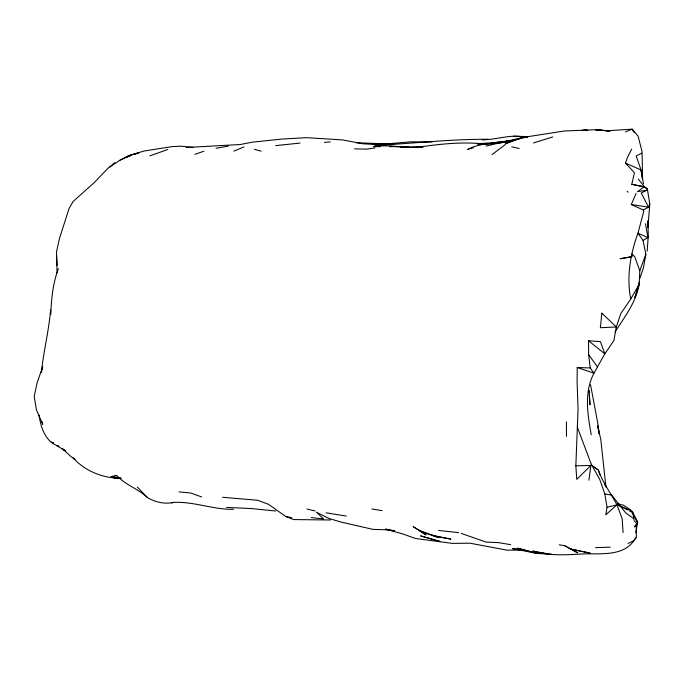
<?xml version="1.0" encoding="UTF-8"?>
<svg xmlns="http://www.w3.org/2000/svg" width="684" height="684" viewBox="0 0 684 684"><rect width="100%" height="100%" fill="white"/><g stroke="black" fill="none" stroke-linecap="round" stroke-linejoin="round"><path stroke-width="1.03" d="M591.224 434.81C587.676 414.324 583.845 392.522 593.951 373.19L590.224 367.975L577.236 367.488L577.082 381.51L578.066 409.041L575.842 465.795L576.783 479.381L590.873 465.471L575.842 465.795M642.558 178.49L642.062 151.617L638.104 136.15L632.17 129.165L607.777 130.721L595.499 129.729L564.249 131.003L522.456 137.518L486.144 146.068M647.842 227.122L647.953 220.804L648.287 236.091L647.132 251.225M647.928 227.139L649.8 204.114L647.346 188.861L644.584 186.98L638.394 179.191M615.001 332.014C625.202 315.914 637.035 301.242 639.608 281.475L634.803 297.72L639.172 284.33L639.814 270.693L645.85 254.277L643.054 240.426L637.967 233.201L643.806 211.185L643.251 209.954L631.272 204.533L636.094 193.384M50.633 309.912C48.769 330.953 43.596 351.567 41.305 372.583L42.759 366.547L37.056 382.989L34.2 396.481L36.534 410.306L42.767 424.379L41.878 421.353M588.907 480.219L590.873 465.471M645.508 223.779L647.885 237.604L637.967 233.201C630.323 254.055 626.373 276.934 630.759 299.002L620.773 313.631L616.284 327.02L613.907 340.538L604.81 353.867L593.951 373.19L577.236 367.488M591.25 464.197L599.765 479.51L604.836 493.976L607.059 507.323L605.785 514.804L616.959 504.818C610.744 493.232 602.792 482.639 598.355 470.096L591.865 465.334L591.25 464.197L577.339 427.184M645.85 254.277L643.447 267.795L640.002 277.978M635.718 532.52L637.659 522.123L631.999 511.222L632.828 512.684L634.111 519.806M644.584 186.98L631.794 184.312L634.436 172.659L625.433 163.1L627.442 157.5L631.64 149.18M58.371 268.701C52.89 283.27 51.317 299.036 50.804 314.495M635.769 526.697L637.659 522.123L632.982 514.197M643.251 209.954L648.577 207.167L641.233 193.025L646.816 190.255L647.346 188.861L644.14 186.792L631.794 184.312M649.8 204.114L648.577 207.167L631.272 204.533M635.547 537.761C625.424 557.716 599.21 552.954 580.596 554.066C564.702 554.989 548.346 555.887 532.947 551.03L547.833 553.869M635.718 526.663L636.599 525.132M630.759 299.002L639.172 284.33M634.265 527.013L636.376 524.021L636.325 537.684L633.854 540.659L628.134 543.429M109.859 166.879L114.886 162.621M171.513 502.937L173.497 502.398C164.493 504.382 155.2 502.21 147.359 497.507C138.108 488.675 125.206 484.947 116.485 475.277L111.15 476.697L120.401 478.244M491.933 154.652L505.356 144.486M644.14 186.792L637.522 191.623L646.816 190.255M192.982 147.342L180.696 146.171L172.094 146.624L144.221 150.984L132.149 154.61L125.719 157.346L120.162 160.073L108.294 167.939L94.144 182.679L73.12 201.498L69.084 208.423L59.525 238.297L56.524 251.78L57.071 272.848M643.054 240.426L647.885 237.604M641.72 153.19L636.188 155.969L641.028 169.948L643.499 183.782M467.488 149.488C481.613 141.904 497.986 144.085 513.12 140.382L498.26 143.418M120.162 160.073L132.115 154.618L138.912 152.874L135.141 154.148M584.221 130.336L586.137 129.55L587.889 130.55M625.458 131.935L632.17 129.165L634.513 132.722M233.808 151.13L244 146.932M149.839 155.867L167.802 149.488M522.456 137.518L505.391 143.7L515.727 139.835L527.809 136.68M194.889 154.345L203.952 151.19M126.839 156.422L132.115 154.618L125.719 157.346L131.371 155.43M533.494 142.956L552.74 136.971M607.059 507.323L616.959 504.818L622.201 518.831L623.09 532.562M473.345 147.829L468.643 148.907L468.728 149.54M582.093 130.311L586.137 129.55M216.05 148.291L228.182 146.137M631.366 256.868L620.063 258.774L632.161 256.534L632.067 253.884L634.718 256.697L639.814 270.693M375.071 147.881L366.838 149.129L354.594 148.881M503.937 141.631L513.778 140.425M509.802 140.819L491.77 143.076L510.734 140.69M524.363 137.151C510.555 133.919 496.268 139.989 482.263 139.707L488.111 139.356M275.652 145.615L300.002 143.076M498.568 142.212L477.201 144.008M480.553 143.965L488.342 143.418M324.438 142.383L330.252 141.887M423.225 146.949L412.178 147.402M485.991 143.965L492.095 143.674M186.159 147.505L240.349 144.512L252.473 142.144L282.193 139.049L306.594 137.672L342.573 139.921L362.64 143.734L381.757 144.871L393.95 143.914L374.943 145.376C412.683 143.666 450.217 138.997 488.025 139.305M478.142 143.991L491.89 143.589M595.602 547.61L610.222 547.183M551.407 554.125L537.025 553.467L517.711 548.2L537.025 553.467L512.333 548.585L518.72 549.149M411.272 147.411L417.129 147.325L400.149 146.778M486.392 143.418L480.997 143.469L488.128 143.435M432.185 141.998L410.776 141.827L387.024 143.862L391.787 143.674L372.062 143.879L386.212 143.897L356.21 142.742M389.572 146.684L392.633 146.692M121.077 478.116C103.293 478.561 84.833 471.028 72.991 457.716M380.398 146.667L373.558 146.607C389.846 144.136 406.185 148.77 422.507 146.88L415.692 147.539C438.299 144.29 461.059 141.46 483.913 143.956M172.052 502.509C192.939 500.91 212.75 509.794 233.518 509.289M330.423 519.985L293.71 519.566L285.758 516.48L268.555 504.339L257.757 500.278L222.565 497.285M522.294 550.107L507.006 550.133L469.994 543.207L452.372 543.395L415.453 538.479L403.021 534.024L385.545 529.108L394.514 530.767M400.798 146.863L404.877 146.949L390.017 146.359M513.41 136.244L525.654 136.535L527.569 137.159M121.051 478.296L113.92 478.09L118.075 478.638M400.961 146.812L404.877 146.949M389.863 146.359L398.028 146.709M400.072 146.829L410.297 147.419M226.601 507.425L251.113 508.528L275.695 511.025M588.505 340.743L600.458 341.649L604.81 353.867L588.505 340.743L588.642 354.645L590.224 367.975M617.857 504.065L619.336 504.185L617.49 503.279M179.08 491.907L190.622 492.976L201.652 496.935M608.743 130.986L595.499 129.729L609.658 131.012M458.562 532.614L438.632 530.442M111.15 476.697L118.161 477.475M311.246 517.54L323.541 518.951L316.401 512.179L328.918 518.463L341.316 522.14L372.942 529.365L385.195 529.741L394.42 530.929M609.795 130.977L607.777 130.721L609.803 131.003M542.395 553.057L545.114 553.459M326.08 512.82L346.335 516.061M559.23 544.823L564.488 545.627L577.647 552.783L564.488 545.627M618.199 504.279L623.338 505.091L630.383 509.785L631.426 511.546M371.942 508.999L382.117 510.623M510.717 544.669L498.388 542.609L486.136 542.113L461.272 533.426M604.836 493.976L611.727 495.13L625.783 512.991L633.29 518.301M285.758 516.48L291.803 517.702M511.82 146.838L519.173 148.505M306.979 509.067L315.11 510.939M254.457 149.309L261.194 151.155M58.807 446.284C45.571 442.112 40.749 427.688 39.091 415.154M53.224 442.822L51.309 442.223L53.292 442.916M58.841 446.344L56.858 445.72L64.946 450.585M625.433 163.1L641.028 169.948L642.259 178.652M618.387 505.177L628.947 509.854M618.285 505.254L627.373 509.896M629.186 510.828L632.828 512.684M65.673 450.859L62.398 448.781L71.076 456.664L75.112 459.417M593.122 466.471L598.355 470.096L599.902 474.739M627.134 191.272L628.074 192.187M636.163 520.635L637.659 522.123M634.145 520.746L636.111 522.798M137.347 487.085L147.359 497.507M588.642 354.645L597.423 366.838M630.383 509.785L631.298 511.623M604.844 484.118L605.374 486.102M590.514 384.639L597.807 423.31L599.022 433.562M598.945 433.69L597.782 425.841L600.808 439.709L605.947 487.085M588.992 390.521L589.138 392.633M589.292 394.745L589.993 404.825L589.138 390.624M56.533 256.184L57.114 265.409M566.403 421.985L566.489 436.366M601.834 313.169L600.372 327.721L616.318 326.961L601.834 313.169M450.739 539.043C437.717 537.043 424.114 534.392 413.213 526.586L426.089 534.939L419.044 530.399L438.435 537.462L431.493 535.162L450.739 539.043M589.89 553.091L570.636 549.038L589.89 553.091M440.06 541.514L420.737 535.931L440.06 541.514"/></g></svg>
